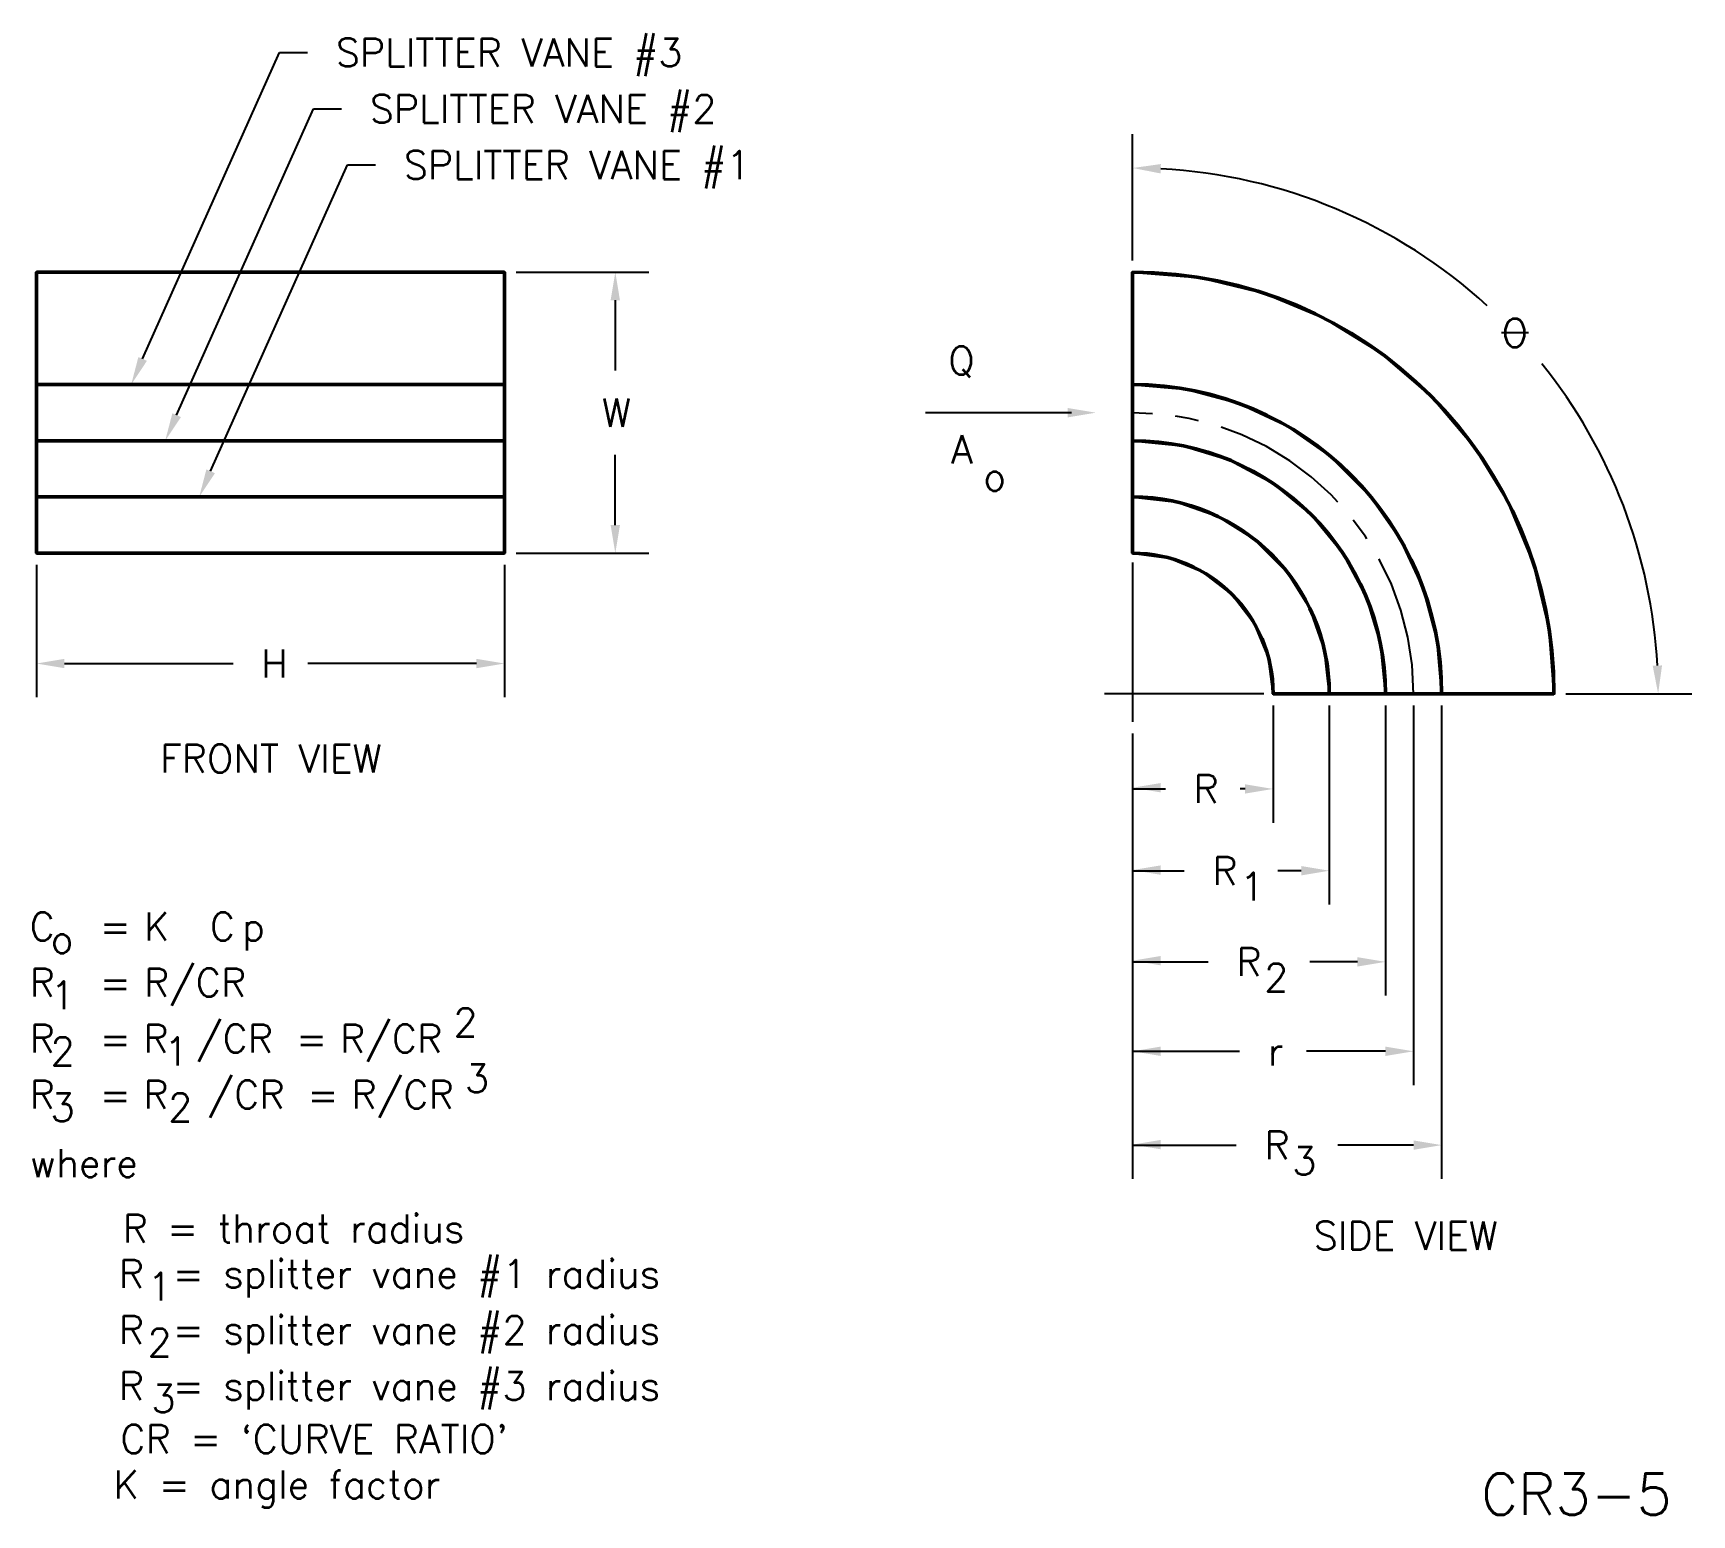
# Model space of a CAD drawing. Extents: x 1.3 to 10.15, y 0.3 to 8.21.
import ezdxf
from ezdxf.enums import TextEntityAlignment as Align

# ---------------------------------------------------------------- set-up
doc = ezdxf.new("R2010")
doc.units = 0
doc.header["$MEASUREMENT"] = 0
doc.linetypes.add('CENTER2', pattern=[1.125, 0.75, -0.125, 0.125, -0.125])
doc.layers.get('0').update_dxf_attribs({"linetype": 'CONTINUOUS'})
doc.layers.add('ALT', color=7, linetype='CONTINUOUS')
doc.layers.add('NUMBER', color=7, linetype='CONTINUOUS')
doc.styles.add('ROMANS', font='romans')

msp = doc.modelspace()

# ---------------------------------------------------------------- linework, layer by layer
for p, q in [((7.1684, 6.9936), (7.1684, 7.6672)), ((3.8765, 6.9311), (4.5854, 6.9311)), ((4.4054, 6.7811), (4.4054, 6.4061)), ((9.1384, 6.6095), (9.2821, 6.6095)), ((6.8418, 6.1811), (6.0622, 6.1811)), ((4.4054, 5.5811), (4.4054, 5.9561)), ((3.8765, 5.4311), (4.5854, 5.4311)), ((1.314, 5.3686), (1.314, 4.662)), ((3.814, 5.3686), (3.814, 4.662)), ((7.1684, 5.3811), (7.1684, 4.5311)), ((1.464, 4.842), (2.364, 4.842)), ((3.664, 4.842), (2.764, 4.842)), ((7.8684, 4.6811), (7.0184, 4.6811)), ((7.9184, 4.6186), (7.9184, 3.9925)), ((8.2184, 4.6186), (8.2184, 3.5559)), ((8.5184, 4.6186), (8.5184, 3.0694)), ((8.6684, 4.6186), (8.6684, 2.5921)), ((8.8184, 4.6186), (8.8184, 2.0912)), ((9.4809, 4.6811), (10.1546, 4.6811)), ((7.1684, 4.4686), (7.1684, 2.0912)), ((7.1684, 4.1725), (7.3434, 4.1725)), ((7.7684, 4.1725), (7.7434, 4.1725)), ((7.1684, 3.7359), (7.4434, 3.7359)), ((8.0684, 3.7359), (7.9434, 3.7359)), ((7.1684, 3.2494), (7.572, 3.2494)), ((8.3684, 3.2494), (8.1148, 3.2494)), ((7.1684, 2.7721), (7.7398, 2.7721)), ((8.5184, 2.7721), (8.097, 2.7721)), ((7.1684, 2.2712), (7.722, 2.2712)), ((8.6684, 2.2712), (8.2648, 2.2712))]:
    msp.add_line(p, q)
at = {"lineweight": 50}
for p, q in [((1.314, 6.9311), (1.314, 5.4311)), ((1.314, 6.9311), (3.814, 6.9311)), ((3.814, 6.9311), (3.814, 5.4311)), ((7.1684, 6.9311), (7.1684, 5.4311)), ((3.814, 6.3311), (1.314, 6.3311)), ((3.814, 6.0311), (1.314, 6.0311)), ((3.814, 5.7311), (1.314, 5.7311)), ((1.314, 5.4311), (3.814, 5.4311)), ((9.4184, 4.6811), (7.9184, 4.6811))]:
    msp.add_line(p, q, dxfattribs=at)
for start, end in [(47.54887, 86.93695), (3.06305, 38.85986)]:
    msp.add_arc((7.1684, 4.6811), 2.8062, start, end)
for radius in [2.25, 1.65, 1.35, 1.05, 0.75]:
    msp.add_arc((7.1684, 4.6811), radius, 0, 90, dxfattribs=at)
at = {"linetype": 'CENTER2'}
msp.add_arc((7.1684, 4.6811), 1.5, 0, 90, dxfattribs=at)
for points in [[(7.3177, 7.4582), (7.319, 7.5082), (7.1684, 7.4872)], [(4.4304, 6.7811), (4.3804, 6.7811), (4.4054, 6.9311)], [(6.8213, 6.2061), (6.8213, 6.1561), (6.9713, 6.1811)], [(4.4304, 5.5811), (4.3804, 5.5811), (4.4054, 5.4311)], [(1.464, 4.817), (1.464, 4.867), (1.314, 4.842)], [(3.664, 4.817), (3.664, 4.867), (3.814, 4.842)], [(9.9956, 4.8317), (9.9456, 4.8304), (9.9746, 4.6811)], [(7.3182, 4.154), (7.3182, 4.204), (7.1682, 4.179)], [(7.7684, 4.1475), (7.7684, 4.1975), (7.9184, 4.1725)], [(7.3182, 3.7144), (7.3182, 3.7644), (7.1682, 3.7394)], [(8.0684, 3.7109), (8.0684, 3.7609), (8.2184, 3.7359)], [(7.3182, 3.2308), (7.3182, 3.2808), (7.1682, 3.2558)], [(8.3684, 3.2244), (8.3684, 3.2744), (8.5184, 3.2494)], [(7.3182, 2.7472), (7.3182, 2.7972), (7.1682, 2.7722)], [(8.5184, 2.7471), (8.5184, 2.7971), (8.6684, 2.7721)], [(7.3182, 2.2489), (7.3182, 2.2989), (7.1682, 2.2739)], [(8.6684, 2.2462), (8.6684, 2.2962), (8.8184, 2.2712)]]:
    msp.add_solid(points)
at = {"layer": 'ALT'}
for p, q in [((1.8814, 6.468), (2.6126, 8.1033)), ((2.6126, 8.1033), (2.7626, 8.1033)), ((2.0629, 6.168), (2.7941, 7.8033)), ((2.7941, 7.8033), (2.9441, 7.8033)), ((2.2445, 5.868), (2.9757, 7.5033)), ((2.9757, 7.5033), (3.1257, 7.5033))]:
    msp.add_line(p, q, dxfattribs=at)
at = {"layer": 'ALT', "const_width": 0.0125}
for points in [[(1.314, 5.4311), (1.314, 6.9311), (3.814, 6.9311), (3.814, 5.4311), (1.314, 5.4311)], [(7.9184, 4.6811), (7.893, 4.8747), (7.817, 5.0577), (7.6987, 5.2114), (7.5422, 5.3313), (7.364, 5.4051), (7.1684, 5.4311), (7.1684, 6.9311), (7.5277, 6.9022), (7.8677, 6.8196), (8.192, 6.6848), (8.4944, 6.4989), (8.7641, 6.2674), (8.9925, 5.9984), (9.1704, 5.708), (9.3078, 5.378), (9.3914, 5.0289), (9.4184, 4.6811), (7.9184, 4.6811)], [(1.314, 6.3311), (3.814, 6.3311)], [(8.8184, 4.6811), (8.7935, 4.9667), (8.7191, 5.2448), (8.5964, 5.5077), (8.4348, 5.7388), (8.2268, 5.9469), (7.9945, 6.1094), (7.7328, 6.2316), (7.4532, 6.3063), (7.1684, 6.3311)], [(3.814, 6.0311), (1.314, 6.0311)], [(7.1684, 6.0311), (7.433, 6.0049), (7.6834, 5.929), (7.9184, 5.8036), (8.123, 5.6357), (8.2897, 5.4328), (8.4163, 5.1961), (8.4922, 4.9459), (8.5184, 4.6811)], [(1.314, 5.7311), (3.814, 5.7311)], [(8.2184, 4.6811), (8.192, 4.9153), (8.114, 5.1375), (7.9917, 5.3328), (7.8213, 5.5035), (7.6247, 5.6268), (7.4027, 5.7046), (7.1684, 5.7311)]]:
    msp.add_lwpolyline(points, dxfattribs=at)
at = {"layer": 'ALT'}
for points in [[(1.9042, 6.4578), (1.8586, 6.4782), (1.8201, 6.3311)], [(2.0858, 6.1578), (2.0401, 6.1782), (2.0017, 6.0311)], [(2.2673, 5.8578), (2.2217, 5.8782), (2.1833, 5.7311)]]:
    msp.add_solid(points, dxfattribs=at)

# ---------------------------------------------------------------- texts
at = {"style": 'ROMANS'}
msp.add_text('O', height=0.15, dxfattribs=at).set_placement((9.2096, 6.6067), align=Align.MIDDLE_CENTER)
for s, p in [('Q', (6.1831, 6.3848)), ('W', (4.3339, 6.1061)), ('A', (6.1988, 5.9103)), ('o', (6.3703, 5.7646)), ('H', (2.514, 4.767)), ('FRONT VIEW', (1.9738, 4.2598)), ('R', (7.4934, 4.0975)), ('R', (7.5934, 3.6609)), ('1', (7.7422, 3.5772)), ('R', (7.722, 3.1744)), ('2', (7.8708, 3.0907)), ('r', (7.8898, 2.6971)), ('R', (7.872, 2.1962)), ('3', (8.0208, 2.1125)), ('SIDE VIEW', (8.1344, 1.7129))]:
    msp.add_text(s, height=0.15, dxfattribs=at).set_placement(p)
at = {"lineweight": 50, "style": 'ROMANS'}
msp.add_text('CR3-5', height=0.22, dxfattribs=at).set_placement((9.0296, 0.2977))
at = {"layer": 'ALT', "style": 'ROMANS'}
for s, p in [('SPLITTER VANE #3', (2.9126, 8.0283)), ('SPLITTER VANE #2', (3.0941, 7.7283)), ('SPLITTER VANE #1', (3.2757, 7.4283))]:
    msp.add_text(s, height=0.15, dxfattribs=at).set_placement(p)
at = {"layer": 'NUMBER', "style": 'ROMANS'}
for s, p in [('C', (1.2774, 3.3636)), ('K', (1.8881, 3.3636)), ('C', (2.2399, 3.3636)), ('p', (2.4119, 3.3609)), ('o', (1.3899, 3.2953)), ('=', (1.6527, 3.3626)), ('R', (1.2774, 3.0646)), ('R/CR', (1.8881, 3.0646)), ('1', (1.3899, 2.9962)), ('=', (1.6527, 3.0635)), ('/CR', (2.1665, 2.7655)), ('R/CR', (2.9351, 2.7655)), ('2', (3.5412, 2.8517)), ('R', (1.2774, 2.7655)), ('2', (1.3899, 2.6971)), ('=', (1.6527, 2.7644)), ('R', (1.8848, 2.7655)), ('1', (1.9974, 2.6971)), ('=', (2.6997, 2.7644)), ('3', (3.6028, 2.5526)), ('R', (1.2774, 2.4664)), ('R', (1.8848, 2.4664)), ('/CR', (2.2281, 2.4664)), ('R/CR', (2.9967, 2.4664)), ('3', (1.3899, 2.3981)), ('=', (1.6527, 2.4653)), ('2', (2.0179, 2.3981)), ('=', (2.7613, 2.4653)), ('where', (1.2774, 2.0996)), ('R = throat radius', (1.7742, 1.7514)), (' = splitter vane #1 radius', (1.9387, 1.5085)), ('R', (1.754, 1.5096)), ('1', (1.9077, 1.4412)), ('R', (1.754, 1.2105)), (' = splitter vane #2 radius', (1.9387, 1.2094)), ('2', (1.9077, 1.1422)), (' = splitter vane #3 radius', (1.9387, 0.9104)), ('R', (1.754, 0.9114)), ('3', (1.9282, 0.8431)), ("CR = `CURVE RATIO'", (1.7619, 0.6276)), ('K', (1.7252, 0.3848)), ('  = angle factor', (1.7619, 0.3848))]:
    msp.add_text(s, height=0.15, dxfattribs=at).set_placement(p)

doc.saveas('drawing.dxf')
